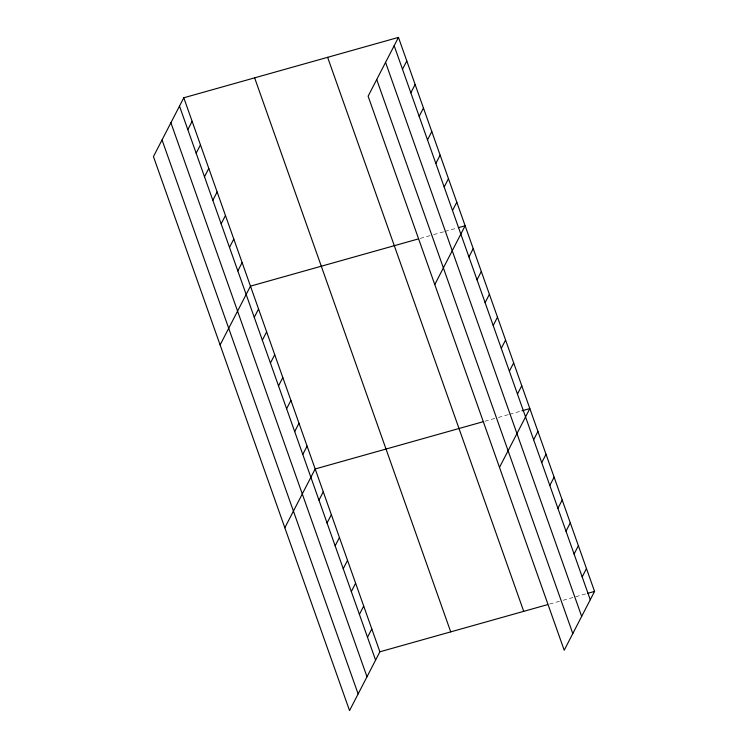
<?xml version="1.0" encoding="UTF-8"?>
<svg xmlns="http://www.w3.org/2000/svg" width="748" height="748" viewBox="0 0 748 748"><rect width="100%" height="100%" fill="white"/><g stroke="black" fill="none" stroke-linecap="round" stroke-linejoin="round"><path stroke-width="0.56" stroke-dasharray="3.74 2.81" d="M420.161 238.416L432.531 234.937M433.653 234.62L443.77 231.777M444.892 231.459L457.262 227.981M484.872 421.246L497.242 417.767M498.364 417.449L508.481 414.598M509.612 414.289L520.851 411.12M549.584 604.066L561.954 600.588M563.076 600.279L586.694 593.631"/><path stroke-width="1.12" d="M183.793 97.773L153.443 156.584L349.54 710.6L379.891 651.798L183.793 97.773L398.46 37.4L594.557 591.416L564.207 650.227L368.11 96.202L398.46 37.4M187.823 129.647L192.124 121.326M196.163 153.19L200.455 144.869M204.494 176.734L208.795 168.412M212.834 200.286L217.126 191.965M221.165 223.83L225.457 215.508M229.496 247.373L233.797 239.051M237.836 270.916L242.128 262.595M220.108 344.95L250.458 286.147L417.908 239.051M254.255 317.32L258.556 308.999M262.342 340.172L266.643 331.85M402.499 69.265L406.8 60.943M270.43 363.023L274.731 354.702M410.839 92.817L415.131 84.496M278.527 385.884L282.819 377.553M419.17 116.361L423.462 108.039M286.615 408.735L290.907 400.414M427.501 139.904L431.802 131.583M294.703 431.587L298.994 423.265M435.841 163.457L440.133 155.126M302.79 454.438L307.082 446.117M444.172 187L448.463 178.679M284.829 527.77L315.179 468.968L482.619 421.872M452.503 210.543L456.804 202.222M318.966 500.15L323.267 491.819M434.784 284.567L465.134 225.765L458.393 227.663M327.054 523.002L331.355 514.68M468.931 256.947L473.222 248.617M335.151 545.853L339.442 537.532M477.018 279.799L481.31 271.477M343.239 568.704L347.53 560.383M485.106 302.65L489.407 294.329M351.326 591.556L355.618 583.234M493.194 325.502L497.495 317.18M359.414 614.417L363.706 606.086M501.282 348.353L505.583 340.031M367.502 637.268L371.803 628.946M509.379 371.214L513.67 362.883M517.466 394.065L521.758 385.744M499.496 467.397L529.846 408.595L521.973 410.811M533.642 439.768L537.934 431.446M541.73 462.619L546.031 454.298M549.817 485.48L554.118 477.149M557.905 508.331L562.206 500.01M566.002 531.183L570.294 522.861M574.09 554.034L578.382 545.713M582.178 576.886L586.469 568.564M379.891 651.798L547.33 604.702M587.816 593.314L594.557 591.416M394.168 45.721L590.265 599.746M385.566 62.383L581.663 616.399M376.712 79.54L572.809 633.565M327.624 57.325L523.722 611.34M254.629 77.848L450.726 631.873M179.492 106.104L375.589 660.119M170.899 122.756L366.997 676.781M162.036 139.923L358.133 693.938"/></g></svg>
